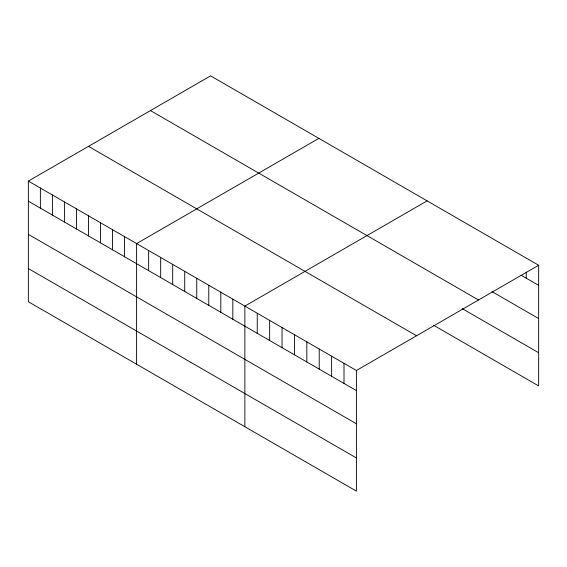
<?xml version="1.0" encoding="UTF-8"?>
<svg xmlns="http://www.w3.org/2000/svg" width="567" height="567" viewBox="0 0 567 567"><rect width="100%" height="100%" fill="white"/><g stroke="black" fill="none" stroke-linecap="round" stroke-linejoin="round"><path stroke-width="0.85" d="M28.35 181.086L356.402 370.485L356.402 491.135L28.35 301.736L28.35 181.086L210.598 75.865L538.65 265.264L538.65 385.914L433.677 325.302M318.86 138.369L136.604 243.59L136.604 364.234M427.114 200.867L244.866 306.088L244.866 426.738M356.402 370.485L538.65 265.264M521.151 275.264L538.65 285.364M491.993 291.608L538.65 318.548M150.461 110.593L478.505 299.986M462.105 308.54L538.65 352.731M88.495 146.364L416.539 335.763M28.35 201.186L356.402 390.585M28.35 234.369L356.402 423.769M28.35 268.552L356.402 457.952M526.254 272.096L526.254 278.213M344.006 363.334L344.006 383.434M331.617 356.175L331.617 376.275M319.221 349.024L319.221 369.124M306.825 341.866L306.825 361.966M294.436 334.714L294.436 354.814M282.04 327.556L282.04 347.656M269.651 320.398L269.651 340.505M257.255 313.246L257.255 333.346M232.831 299.149L232.831 319.249M220.804 292.203L220.804 312.304M208.776 285.258L208.776 305.358M196.749 278.312L196.749 298.412M184.722 271.366L184.722 291.466M172.694 264.42L172.694 284.528M160.667 257.482L160.667 277.582M148.632 250.536L148.632 270.636M124.577 236.645L124.577 256.745M112.55 229.699L112.55 249.799M100.522 222.753L100.522 242.853M88.495 215.814L88.495 235.915M76.467 208.869L76.467 228.969M64.432 201.923L64.432 222.023M52.405 194.977L52.405 215.077M40.377 188.031L40.377 208.132"/></g></svg>
